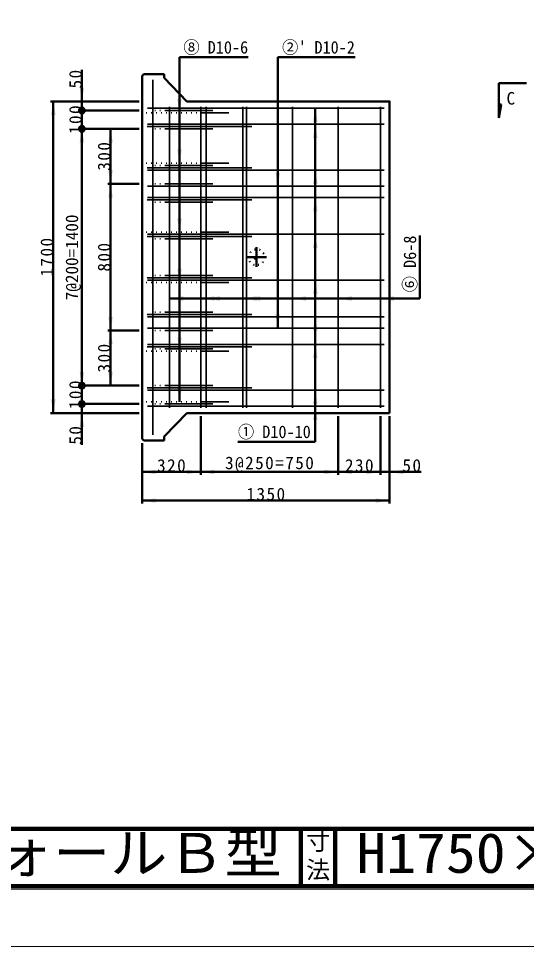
# Model space of a CAD drawing. Units: millimetres, scale not verified. Extents: x -2102 to 2102, y -1485 to 1485.
# Drawn here: x 54 to 941, y -1485 to 134 of the extents above; entities that cross this region are included whole.
import ezdxf
from ezdxf.enums import TextEntityAlignment as Align

# ---------------------------------------------------------------- set-up
doc = ezdxf.new("R2010")
doc.units = ezdxf.units.MM
doc.header["$LTSCALE"] = 5
doc.linetypes.add('DOTTED', pattern=[1.75, 0.25, -1.5])
doc.linetypes.add('LONG_DASHED_DOTTED', pattern=[15.25, 12, -1.5, 0.25, -1.5])
doc.layers.add('0-0_V-nasSTD', color=7, linetype='Continuous', lineweight=50)
doc.layers.add('0-1_0', color=7, linetype='Continuous', lineweight=100)
doc.styles.add('ＭＳ ゴシック', font='')
doc.styles.get('ＭＳ ゴシック').set_extended_font_data('MS Gothic')

msp = doc.modelspace()

# ---------------------------------------------------------------- linework, layer by layer
at = {"layer": '0-0_V-nasSTD'}
for p, q in [((335.535, 66.146), (455.535, 66.146)), ((335.535, -534.654), (335.535, 66.146)), ((506.961, 66.146), (641.961, 66.146)), ((506.961, -406.494), (506.961, 66.146)), ((273.041, 36.866), (270.161, 33.986)), ((270.161, 33.986), (270.161, -599.294)), ((308.561, 36.866), (273.041, 36.866)), ((308.561, 36.866), (308.561, 30.243)), ((308.561, 30.243), (348.083, -10.654)), ((893.033, -16.094), (893.033, 20.866)), ((941.073, 20.866), (893.033, 20.866)), ((265.161, -10.654), (110.161, -10.654)), ((115.161, -10.654), (115.161, -554.654)), ((893.033, -16.094), (893.033, -39.134)), ((265.161, -26.654), (160.161, -26.654)), ((165.161, -26.654), (165.161, -58.654)), ((572.561, -604.654), (572.561, -22.654)), ((265.161, -58.654), (160.161, -58.654)), ((165.161, -506.654), (165.161, -58.654)), ((215.161, -154.654), (215.161, -58.654)), ((265.161, -154.654), (210.161, -154.654)), ((215.161, -410.654), (215.161, -154.654)), ((755.161, -354.654), (755.161, -244.654)), ((318.161, -354.654), (755.161, -354.654)), ((265.161, -410.654), (210.161, -410.654)), ((215.161, -506.654), (215.161, -410.654)), ((265.161, -506.654), (160.161, -506.654)), ((165.161, -538.654), (165.161, -506.654)), ((265.161, -538.654), (160.161, -538.654)), ((265.161, -554.654), (110.161, -554.654)), ((348.083, -554.654), (308.561, -595.551)), ((702.161, -554.654), (348.083, -554.654)), ((372.561, -662.174), (372.561, -559.654)), ((612.561, -662.174), (612.561, -559.654)), ((686.161, -662.174), (686.161, -559.654)), ((702.161, -712.174), (702.161, -559.654)), ((308.561, -602.174), (308.561, -595.551)), ((270.161, -599.294), (273.041, -602.174)), ((270.161, -712.174), (270.161, -607.174)), ((273.041, -602.174), (308.561, -602.174)), ((437.561, -604.654), (572.561, -604.654)), ((270.161, -657.174), (372.561, -657.174)), ((372.561, -657.174), (612.561, -657.174)), ((612.561, -657.174), (686.161, -657.174)), ((702.161, -707.174), (270.161, -707.174))]:
    msp.add_line(p, q, dxfattribs=at)
at = {"layer": '0-0_V-nasSTD', "lineweight": 35}
for p, q in [((288.881, 26.946), (288.881, -592.254)), ((692.561, -22.654), (279.761, -22.654)), ((311.05, -26.654), (393.93, -26.654)), ((318.161, -545.054), (318.161, -20.254)), ((372.561, -545.054), (372.561, -20.254)), ((373.389, -30.654), (421.389, -30.654)), ((382.161, -545.054), (382.161, -20.254)), ((446.161, -545.054), (446.161, -20.254)), ((452.561, -545.054), (452.561, -20.254)), ((532.561, -545.054), (532.561, -20.254)), ((612.561, -545.054), (612.561, -20.254)), ((686.161, -545.054), (686.161, -20.254)), ((461.521, -54.654), (279.121, -54.654)), ((692.561, -50.654), (279.761, -50.654)), ((311.05, -58.654), (393.93, -58.654)), ((461.521, -126.654), (279.121, -126.654)), ((311.05, -122.654), (393.93, -122.654)), ((373.389, -118.654), (421.389, -118.654)), ((692.561, -130.654), (279.761, -130.654)), ((692.561, -158.814), (279.761, -158.814)), ((311.05, -154.654), (393.93, -154.654)), ((461.521, -182.654), (279.121, -182.654)), ((692.561, -178.654), (279.761, -178.654)), ((311.05, -186.654), (393.93, -186.654)), ((692.561, -242.654), (279.761, -242.654)), ((373.389, -238.654), (421.389, -238.654)), ((461.521, -246.654), (279.121, -246.654)), ((311.05, -250.654), (393.93, -250.654)), ((461.521, -318.654), (279.121, -318.654)), ((692.561, -322.654), (279.761, -322.654)), ((311.05, -314.654), (393.93, -314.654)), ((373.389, -326.654), (421.389, -326.654)), ((461.521, -382.654), (279.121, -382.654)), ((692.561, -386.654), (279.761, -386.654)), ((311.05, -378.654), (393.93, -378.654)), ((692.561, -406.494), (279.761, -406.494)), ((311.05, -410.654), (393.93, -410.654)), ((692.561, -434.654), (279.761, -434.654)), ((461.521, -438.654), (279.121, -438.654)), ((311.05, -442.654), (393.93, -442.654)), ((373.389, -446.654), (421.389, -446.654)), ((461.521, -510.654), (279.121, -510.654)), ((692.561, -514.654), (279.761, -514.654)), ((311.05, -506.654), (393.93, -506.654)), ((692.561, -542.654), (279.761, -542.654)), ((311.05, -538.654), (393.93, -538.654)), ((373.389, -534.654), (421.389, -534.654))]:
    msp.add_line(p, q, dxfattribs=at)
at = {"layer": '0-0_V-nasSTD', "linetype": 'DOTTED', "lineweight": 35}
for p, q in [((277.201, -30.654), (373.389, -30.654)), ((311.05, -26.654), (292.561, -26.654)), ((311.05, -58.654), (292.561, -58.654)), ((277.201, -118.654), (373.389, -118.654)), ((311.05, -122.654), (292.561, -122.654)), ((311.05, -154.654), (292.561, -154.654)), ((311.05, -186.654), (292.561, -186.654)), ((277.201, -238.654), (373.389, -238.654)), ((311.05, -250.654), (292.561, -250.654)), ((311.05, -314.654), (292.561, -314.654)), ((277.201, -326.654), (373.389, -326.654)), ((311.05, -378.654), (292.561, -378.654)), ((311.05, -410.654), (292.561, -410.654)), ((277.201, -446.654), (373.389, -446.654)), ((311.05, -442.654), (292.561, -442.654)), ((311.05, -506.654), (292.561, -506.654)), ((277.201, -534.654), (373.389, -534.654)), ((311.05, -538.654), (292.561, -538.654))]:
    msp.add_line(p, q, dxfattribs=at)
at = {"layer": '0-0_V-nasSTD', "linetype": 'LONG_DASHED_DOTTED'}
for p, q in [((470.161, -265.214), (470.161, -299.134)), ((453.201, -282.654), (487.121, -282.654))]:
    msp.add_line(p, q, dxfattribs=at)
at = {"layer": '0-0_V-nasSTD', "lineweight": 100}
for p, q in [((547.5, -1280), (547.5, -1380)), ((607.5, -1280), (607.5, -1380)), ((-1997.5, -1380), (1997.5, -1380))]:
    msp.add_line(p, q, dxfattribs=at)
at = {"layer": '0-0_V-nasSTD', "lineweight": 18}
for points in [[(-2102.5, -1485), (-2102.5, 1485), (2102.5, 1485), (2102.5, -1485)], [(-2002.5, -1385), (-2002.5, 1385), (2002.5, 1385), (2002.5, -1385)]]:
    msp.add_lwpolyline(points, close=True, dxfattribs=at)
at = {"layer": '0-0_V-nasSTD'}
for points in [[(165.161, -26.654), (165.161, -10.654), (165.161, 44.346)], [(702.161, -554.654), (702.161, -10.654), (348.083, -10.654)], [(893.033, -16.094), (896.873, -16.094), (893.033, -39.134)], [(165.161, -538.654), (165.161, -554.654), (165.161, -609.654)], [(686.161, -657.174), (702.161, -657.174), (757.161, -657.174)]]:
    msp.add_lwpolyline(points, dxfattribs=at)
for centre in [(165.161, -26.654), (165.161, -58.654), (165.161, -506.654), (165.161, -538.654)]:
    msp.add_circle(centre, 5, dxfattribs=at)
at = {"layer": '0-0_V-nasSTD', "linetype": 'DOTTED'}
for radius in [13.76, 4]:
    msp.add_circle((470.161, -282.654), radius, dxfattribs=at)
at = {"layer": '0-0_V-nasSTD'}
for points in [[(161.161, 13.346), (165.161, -10.654), (165.161, 13.346)], [(165.161, -10.654), (165.161, 13.346), (169.161, 13.346)], [(111.161, -34.654), (115.161, -34.654), (115.161, -10.654)], [(115.161, -34.654), (115.161, -10.654), (119.161, -34.654)], [(331.535, -6.654), (335.535, -30.654), (335.535, -6.654)], [(335.535, -30.654), (335.535, -6.654), (339.535, -6.654)], [(568.561, -46.654), (572.561, -46.654), (572.561, -22.654)], [(572.561, -46.654), (572.561, -22.654), (576.561, -46.654)], [(161.161, -82.654), (165.161, -82.654), (165.161, -58.654)], [(165.161, -82.654), (165.161, -58.654), (169.161, -82.654)], [(211.161, -82.654), (215.161, -82.654), (215.161, -58.654)], [(215.161, -82.654), (215.161, -58.654), (219.161, -82.654)], [(568.561, -74.654), (572.561, -74.654), (572.561, -50.654)], [(572.561, -74.654), (572.561, -50.654), (576.561, -74.654)], [(331.535, -94.654), (335.535, -118.654), (335.535, -94.654)], [(335.535, -118.654), (335.535, -94.654), (339.535, -94.654)], [(211.161, -130.654), (215.161, -154.654), (215.161, -130.654)], [(215.161, -154.654), (215.161, -130.654), (219.161, -130.654)], [(502.961, -134.814), (506.961, -158.814), (506.961, -134.814)], [(506.961, -158.814), (506.961, -134.814), (510.961, -134.814)], [(568.561, -154.654), (572.561, -154.654), (572.561, -130.654)], [(572.561, -154.654), (572.561, -130.654), (576.561, -154.654)], [(211.161, -178.654), (215.161, -178.654), (215.161, -154.654)], [(215.161, -178.654), (215.161, -154.654), (219.161, -178.654)], [(568.561, -202.654), (572.561, -202.654), (572.561, -178.654)], [(572.561, -202.654), (572.561, -178.654), (576.561, -202.654)], [(331.535, -214.654), (335.535, -238.654), (335.535, -214.654)], [(335.535, -238.654), (335.535, -214.654), (339.535, -214.654)], [(568.561, -266.654), (572.561, -266.654), (572.561, -242.654)], [(572.561, -266.654), (572.561, -242.654), (576.561, -266.654)], [(331.535, -302.654), (335.535, -326.654), (335.535, -302.654)], [(335.535, -326.654), (335.535, -302.654), (339.535, -302.654)], [(568.561, -346.654), (572.561, -346.654), (572.561, -322.654)], [(572.561, -346.654), (572.561, -322.654), (576.561, -346.654)], [(318.161, -354.654), (342.161, -354.654), (342.161, -350.654)], [(318.161, -354.654), (342.161, -358.654), (342.161, -354.654)], [(372.561, -354.654), (396.561, -354.654), (396.561, -350.654)], [(372.561, -354.654), (396.561, -358.654), (396.561, -354.654)], [(382.161, -354.654), (406.161, -354.654), (406.161, -350.654)], [(382.161, -354.654), (406.161, -358.654), (406.161, -354.654)], [(446.161, -354.654), (470.161, -354.654), (470.161, -350.654)], [(446.161, -354.654), (470.161, -358.654), (470.161, -354.654)], [(452.561, -354.654), (476.561, -354.654), (476.561, -350.654)], [(452.561, -354.654), (476.561, -358.654), (476.561, -354.654)], [(532.561, -354.654), (556.561, -354.654), (556.561, -350.654)], [(532.561, -354.654), (556.561, -358.654), (556.561, -354.654)], [(612.561, -354.654), (636.561, -354.654), (636.561, -350.654)], [(612.561, -354.654), (636.561, -358.654), (636.561, -354.654)], [(686.161, -354.654), (710.161, -354.654), (710.161, -350.654)], [(686.161, -354.654), (710.161, -358.654), (710.161, -354.654)], [(211.161, -386.654), (215.161, -410.654), (215.161, -386.654)], [(215.161, -410.654), (215.161, -386.654), (219.161, -386.654)], [(502.961, -382.494), (506.961, -406.494), (506.961, -382.494)], [(506.961, -406.494), (506.961, -382.494), (510.961, -382.494)], [(568.561, -410.654), (572.561, -410.654), (572.561, -386.654)], [(572.561, -410.654), (572.561, -386.654), (576.561, -410.654)], [(211.161, -434.654), (215.161, -434.654), (215.161, -410.654)], [(215.161, -434.654), (215.161, -410.654), (219.161, -434.654)], [(331.535, -422.654), (335.535, -446.654), (335.535, -422.654)], [(335.535, -446.654), (335.535, -422.654), (339.535, -422.654)], [(568.561, -458.654), (572.561, -458.654), (572.561, -434.654)], [(572.561, -458.654), (572.561, -434.654), (576.561, -458.654)], [(161.161, -482.654), (165.161, -506.654), (165.161, -482.654)], [(165.161, -506.654), (165.161, -482.654), (169.161, -482.654)], [(211.161, -482.654), (215.161, -506.654), (215.161, -482.654)], [(215.161, -506.654), (215.161, -482.654), (219.161, -482.654)], [(331.535, -510.654), (335.535, -534.654), (335.535, -510.654)], [(335.535, -534.654), (335.535, -510.654), (339.535, -510.654)], [(568.561, -538.654), (572.561, -538.654), (572.561, -514.654)], [(572.561, -538.654), (572.561, -514.654), (576.561, -538.654)], [(111.161, -530.654), (115.161, -554.654), (115.161, -530.654)], [(115.161, -554.654), (115.161, -530.654), (119.161, -530.654)], [(568.561, -566.654), (572.561, -566.654), (572.561, -542.654)], [(572.561, -566.654), (572.561, -542.654), (576.561, -566.654)], [(161.161, -578.654), (165.161, -578.654), (165.161, -554.654)], [(165.161, -578.654), (165.161, -554.654), (169.161, -578.654)], [(270.161, -657.174), (294.161, -657.174), (294.161, -653.174)], [(270.161, -657.174), (294.161, -661.174), (294.161, -657.174)], [(348.561, -657.174), (348.561, -653.174), (372.561, -657.174)], [(348.561, -661.174), (348.561, -657.174), (372.561, -657.174)], [(372.561, -657.174), (396.561, -657.174), (396.561, -653.174)], [(372.561, -657.174), (396.561, -661.174), (396.561, -657.174)], [(588.561, -657.174), (588.561, -653.174), (612.561, -657.174)], [(588.561, -661.174), (588.561, -657.174), (612.561, -657.174)], [(612.561, -657.174), (636.561, -657.174), (636.561, -653.174)], [(612.561, -657.174), (636.561, -661.174), (636.561, -657.174)], [(662.161, -657.174), (662.161, -653.174), (686.161, -657.174)], [(662.161, -661.174), (662.161, -657.174), (686.161, -657.174)], [(702.161, -657.174), (726.161, -657.174), (726.161, -653.174)], [(702.161, -657.174), (726.161, -661.174), (726.161, -657.174)], [(270.161, -707.174), (294.161, -707.174), (294.161, -703.174)], [(270.161, -707.174), (294.161, -711.174), (294.161, -707.174)], [(678.161, -707.174), (678.161, -703.174), (702.161, -707.174)], [(678.161, -711.174), (678.161, -707.174), (702.161, -707.174)]]:
    msp.add_solid(points, dxfattribs=at)
at = {"layer": '0-1_0'}
msp.add_line((-1997.5, -1280), (1997.5, -1280), dxfattribs=at)

# ---------------------------------------------------------------- texts
at = {"layer": '0-0_V-nasSTD', "style": 'ＭＳ ゴシック'}
for s, height, width, p in [('⑧ D10-6', 21.85, 0.95, (342.264, 66.146)), ("②' D10-2", 21.85, 0.95, (514.532, 66.146)), ('① D10-10', 21.85, 0.95, (437.561, -604.654)), ('1stタッチウォールＢ型', 69.65, 1.05, (-533.25, -1377.53)), ('H1750×B1350×L1997', 69.65, 1.1, (644.25, -1377.492))]:
    msp.add_text(s, height=height, dxfattribs=dict(at, width=width)).set_placement(p, align=Align.BOTTOM_LEFT)
for s, height, p in [('C', 21.99, (906.399, -22.958)), ('寸', 30.79, (556.482, -1326.001)), ('法', 30.79, (556.476, -1375.99))]:
    msp.add_text(s, height=height, dxfattribs=at).set_placement(p, align=Align.BOTTOM_LEFT)
msp.add_text('7@200=1400', height=21.99, rotation=90, dxfattribs=at).set_placement((165.161, -357.654), align=Align.BOTTOM_LEFT)
at = {"layer": '0-0_V-nasSTD', "style": 'ＭＳ ゴシック', "width": 0.95}
msp.add_text('⑥ D6-8', height=21.85, rotation=90, dxfattribs=at).set_placement((755.161, -343.766), align=Align.BOTTOM_LEFT)
at = {"layer": '0-0_V-nasSTD', "char_height": 21.99, "attachment_point": 7, "rotation": 90, "style": 'ＭＳ ゴシック'}
for s, insert in [('\\T1.17;50', (165.161, 11.846)), ('\\T1.17;100', (165.161, -67.654)), ('\\T1.17;300', (215.161, -131.654)), ('\\T1.17;1700', (115.161, -316.404)), ('\\T1.17;800', (215.161, -307.654)), ('\\T1.17;300', (215.161, -483.654)), ('\\T1.17;100', (165.161, -547.654)), ('\\T1.17;50', (165.161, -609.654))]:
    msp.add_mtext(s, dxfattribs=dict(at, insert=insert))
at = {"layer": '0-0_V-nasSTD', "char_height": 21.99, "attachment_point": 7, "style": 'ＭＳ ゴシック'}
for s, insert in [('\\T1.17;3@250=750', (415.061, -657.174)), ('\\T1.17;320', (296.361, -657.174)), ('\\T1.17;230', (624.361, -657.174)), ('\\T1.17;50', (724.661, -657.174)), ('\\T1.17;1350', (452.411, -707.174))]:
    msp.add_mtext(s, dxfattribs=dict(at, insert=insert))

doc.saveas('drawing.dxf')
